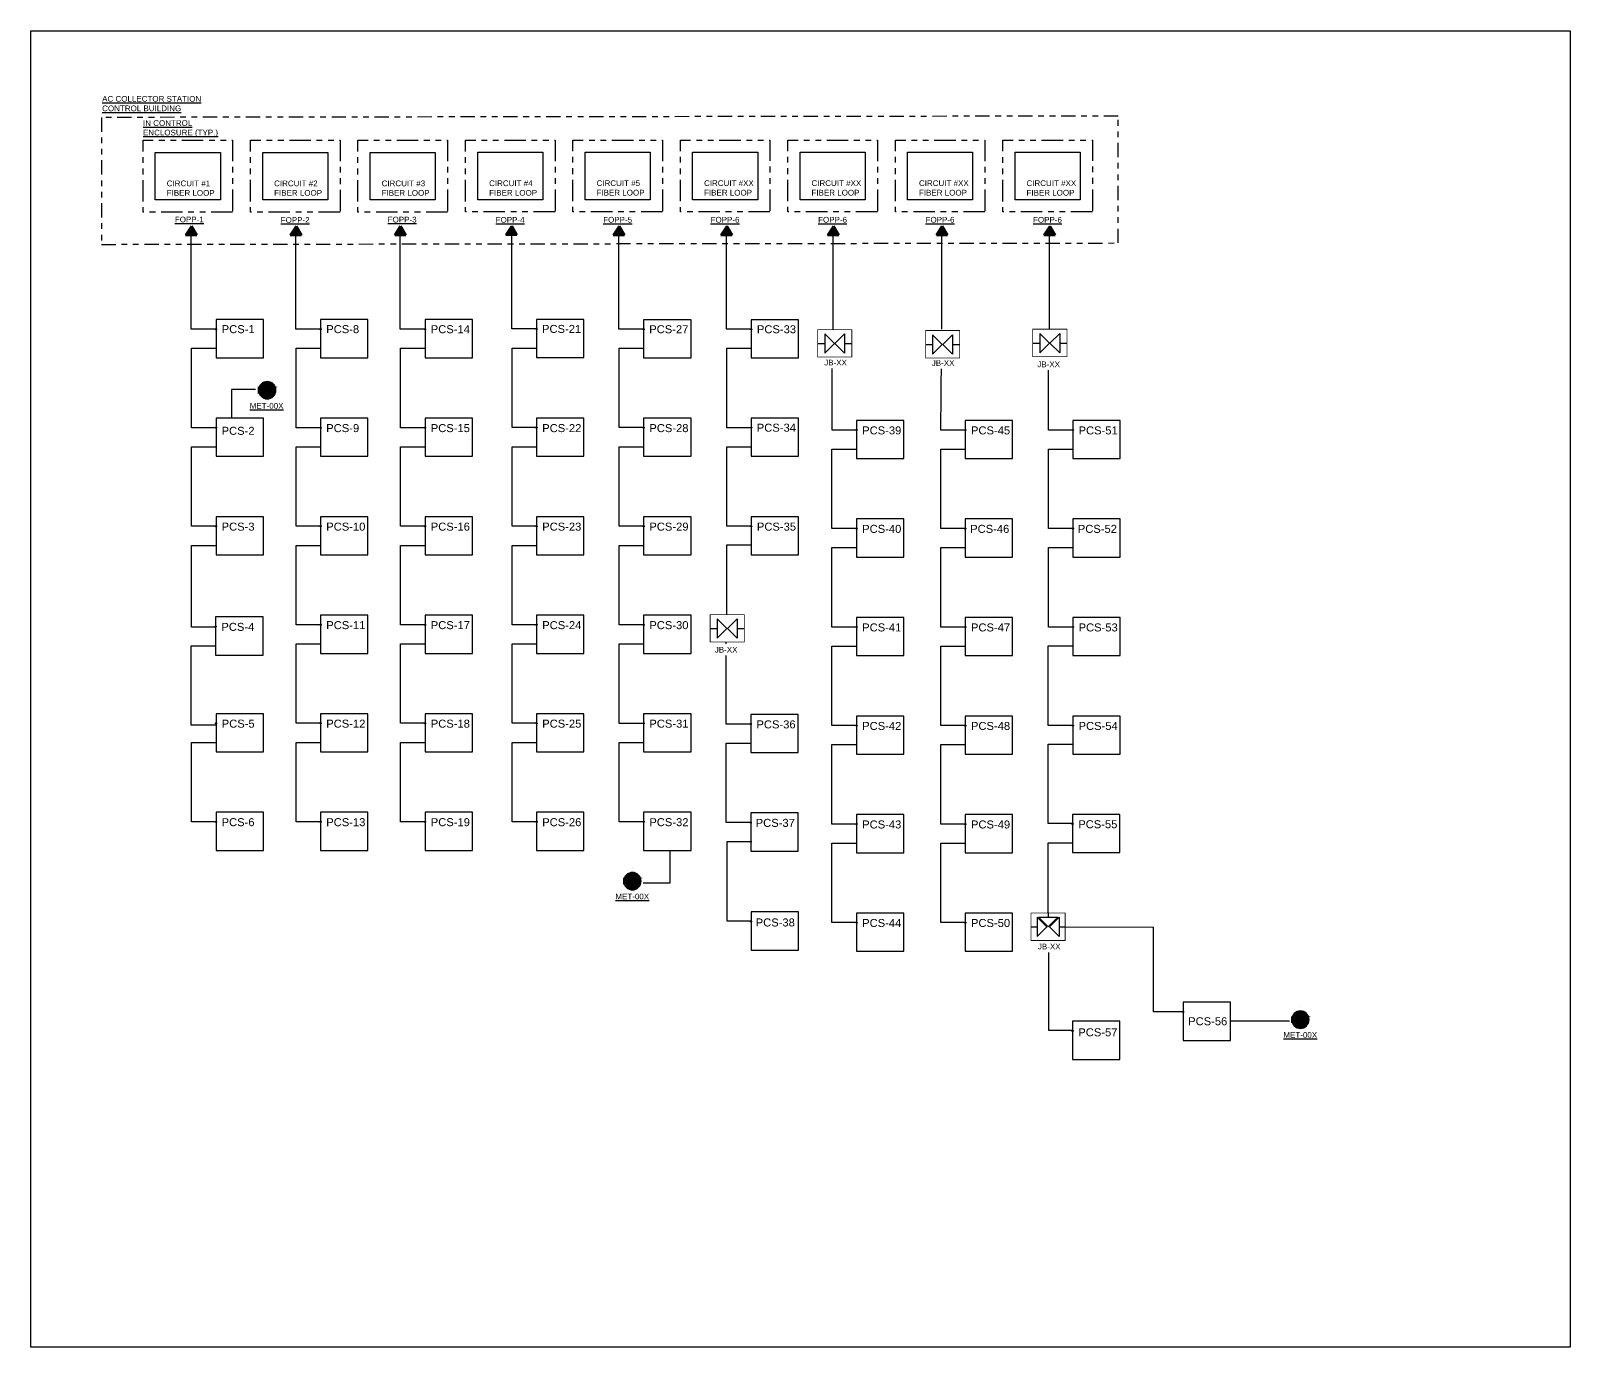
# Model space of a CAD drawing. Header units: feet. Extents: x -17 to 246, y -88 to 32.
# Drawn here: x 14.5 to 41.4, y -35.69 to -12.68 of the extents above; entities that cross this region are included whole.
import ezdxf
from ezdxf.enums import TextEntityAlignment as Align

# ---------------------------------------------------------------- set-up
doc = ezdxf.new("R2010")
doc.units = ezdxf.units.FT
doc.header["$MEASUREMENT"] = 0
doc.set_wipeout_variables(frame=1)
for name, pattern in [('DASHED2', [0.375, 0.25, -0.125]), ('PHANTOM', [0.5, 0.25, -0.05, 0.05, -0.05, 0.05, -0.05]), ('PHANTOM2', [1.25, 0.625, -0.125, 0.125, -0.125, 0.125, -0.125]), ('PHANTOM4', [0.6875, 0.3125, 0.0625, -0.0625, 0.0625, -0.0625, 0.0625, -0.0625])]:
    doc.linetypes.add(name, pattern=pattern)
for name, color, linetype in [('E-1LIN', 4, 'Continuous'), ('E-1LIN-EQPM-ENCL', 8, 'PHANTOM2'), ('E-CABL-FO-6_STND', 121, 'FIBER_OPTIC_6 STRAND'), ('E-DASH', 11, 'PHANTOM4'), ('E-EQPM', 5, 'Continuous'), ('E-TXT', 7, 'Continuous'), ('G-ANNO-TEXT', 1, 'Continuous')]:
    doc.layers.add(name, color=color, linetype=linetype)
doc.layers.add('PV-PCS BOUNDARY', color=224, linetype='DASHED2', lineweight=90)
doc.styles.add('NEI-A', font='arial.ttf')
doc.styles.get("Standard").update_dxf_attribs({"font": 'arial.ttf'})
doc.linetypes.add('FIBER_OPTIC_6 STRAND', pattern='A,0.2,-0.05,0,-0.05,0.2,-0.15,["FO",Standard,S=0.1,R=0,X=-0.04,Y=-0.05],-0.25,0.2,-0.05,0,-0.05', length=1.2)

# ---------------------------------------------------------------- blocks, each defined once
blk = doc.blocks.new('*U25')
at = {"linetype": 'Continuous'}
blk.add_lwpolyline([(0.828, 0.167), (0, 0.167), (0, -0.5), (0.828, -0.5)], close=True, dxfattribs=at)
at = {"layer": 'Defpoints', "linetype": 'DASHED2'}
blk.add_circle((0, 0), 0.01, dxfattribs=at)
blk = doc.blocks.new('ARROW')
h = blk.add_hatch()
h.set_pattern_fill('ANSI31', color=256)
h.paths.add_polyline_path([(0, 0), (-0.074, -0.114), (0.066, -0.114)])
h = blk.add_hatch(color=256)
h.dxf.hatch_style = 1
h.paths.add_polyline_path([(0, 0), (-0.074, -0.114), (0.066, -0.114)])
blk.add_lwpolyline([(0, 0), (-0.074, -0.114), (0.066, -0.114), (0, 0)], close=True)
blk = doc.blocks.new('2-WAY FIBER SPLICE')
blk.add_wipeout([(-0.297, 0.24), (0.299, 0.239), (0.298, -0.24), (-0.294, -0.235), (-0.299, -0.236)])
at = {"layer": 'E-1LIN'}
for p, q in [((-0.298, 0.002), (-0.174, 0.002)), ((-0.174, 0.171), (-0.174, -0.167)), ((-0.174, 0.171), (-0.005, 0.002)), ((-0.174, -0.167), (-0.005, 0.002)), ((0.174, 0.171), (0.004, 0.002)), ((0.174, -0.167), (0.004, 0.002)), ((0.174, 0.171), (0.174, -0.167)), ((0.174, 0.002), (0.3, 0.002))]:
    blk.add_line(p, q, dxfattribs=at)
at = {"layer": 'E-1LIN-EQPM-ENCL', "linetype": 'Continuous', "const_width": 0.0135}
blk.add_lwpolyline([(-0.297, -0.235), (0.3, -0.235), (0.3, 0.245), (-0.297, 0.245)], close=True, dxfattribs=at)
blk = doc.blocks.new('3-WAY FIBER SPLICE')
blk.add_wipeout([(-0.297, 0.24), (0.299, 0.239), (0.298, -0.24), (-0.294, -0.235), (-0.299, -0.236)])
at = {"layer": 'E-1LIN'}
for p, q in [((-0.298, 0.002), (-0.191, 0.002)), ((-0.191, 0.171), (-0.191, -0.167)), ((-0.191, 0.171), (-0.022, 0.002)), ((-0.191, -0.167), (-0.022, 0.002)), ((-0.168, 0.171), (0.171, 0.171)), ((-0.168, 0.171), (0.001, 0.002)), ((0.001, 0.245), (0.001, 0.171)), ((0.171, 0.171), (0.001, 0.002)), ((0.193, 0.171), (0.024, 0.002)), ((0.193, -0.167), (0.024, 0.002)), ((0.193, 0.171), (0.193, -0.167)), ((0.193, 0.002), (0.3, 0.002))]:
    blk.add_line(p, q, dxfattribs=at)
at = {"layer": 'E-1LIN-EQPM-ENCL', "linetype": 'Continuous', "const_width": 0.0135}
blk.add_lwpolyline([(-0.297, -0.235), (0.3, -0.235), (0.3, 0.245), (-0.297, 0.245)], close=True, dxfattribs=at)
blk = doc.blocks.new('*U39')
h = blk.add_hatch(color=255)
h.dxf.hatch_style = 1
edge = h.paths.add_edge_path()
edge.add_arc((0, 0), 0.15625, 0, 360)
at = {"layer": 'Defpoints', "color": 2}
for p, q in [((0, 0.24375), (0, 0.24375)), ((0, -0.24375), (0, -0.24375))]:
    blk.add_line(p, q, dxfattribs=at)
at = {"layer": 'G-ANNO-TEXT', "linetype": 'Continuous'}
blk.add_circle((0, 0), 0.15625, dxfattribs=at)
at = {"layer": 'G-ANNO-TEXT', "style": 'NEI-A'}
blk.add_attdef('PV_LEGEND_CALLOUT', text='', height=0.125, dxfattribs=at).set_placement((0, 0), align=Align.MIDDLE_CENTER)
blk.add_attdef('PV_LEGEND_DESCRIPTION', text='', height=0.1, dxfattribs=at).set_placement((0.625, 0), align=Align.MIDDLE_LEFT)
blk = doc.blocks.new('*U40')
h = blk.add_hatch(color=255)
h.dxf.hatch_style = 1
edge = h.paths.add_edge_path()
edge.add_arc((0, 0), 0.15625, 0, 360)
at = {"layer": 'Defpoints', "color": 2}
for p, q in [((0, 0.24375), (0, 0.24375)), ((0, -0.24375), (0, -0.24375))]:
    blk.add_line(p, q, dxfattribs=at)
at = {"layer": 'G-ANNO-TEXT', "linetype": 'Continuous'}
blk.add_circle((0, 0), 0.15625, dxfattribs=at)
at = {"layer": 'G-ANNO-TEXT', "style": 'NEI-A'}
blk.add_attdef('PV_LEGEND_CALLOUT', text='', height=0.125, dxfattribs=at).set_placement((0, 0), align=Align.MIDDLE_CENTER)
blk.add_attdef('PV_LEGEND_DESCRIPTION', text='', height=0.1, dxfattribs=at).set_placement((0.625, 0), align=Align.MIDDLE_LEFT)
blk = doc.blocks.new('*U41')
h = blk.add_hatch(color=255)
h.dxf.hatch_style = 1
edge = h.paths.add_edge_path()
edge.add_arc((0, 0), 0.15625, 0, 360)
at = {"layer": 'Defpoints', "color": 2}
for p, q in [((0, 0.24375), (0, 0.24375)), ((0, -0.24375), (0, -0.24375))]:
    blk.add_line(p, q, dxfattribs=at)
at = {"layer": 'G-ANNO-TEXT', "linetype": 'Continuous'}
blk.add_circle((0, 0), 0.15625, dxfattribs=at)
at = {"layer": 'G-ANNO-TEXT', "style": 'NEI-A'}
blk.add_attdef('PV_LEGEND_CALLOUT', text='', height=0.125, dxfattribs=at).set_placement((0, 0), align=Align.MIDDLE_CENTER)
blk.add_attdef('PV_LEGEND_DESCRIPTION', text='', height=0.1, dxfattribs=at).set_placement((0.625, 0), align=Align.MIDDLE_LEFT)

msp = doc.modelspace()

# ---------------------------------------------------------------- linework, layer by layer
at = {"layer": 'Defpoints', "color": 5}
msp.add_lwpolyline([(14.495, -12.676), (41.404, -12.676), (41.404, -35.686), (14.495, -35.686)], close=True, dxfattribs=at)
at = {"layer": 'E-CABL-FO-6_STND', "ltscale": 0.8, "flags": 128}
for points in [[(17.733, -17.892), (17.301, -17.892), (17.3, -16.249)], [(19.56, -17.892), (19.128, -17.892), (19.127, -16.249)], [(21.387, -17.892), (20.955, -17.892), (20.954, -16.249)], [(23.335, -17.888), (22.902, -17.888), (22.902, -16.245)], [(25.208, -17.892), (24.776, -17.892), (24.775, -16.249)], [(27.088, -17.892), (26.656, -17.892), (26.655, -16.249)], [(28.52, -17.892), (28.52, -16.249)], [(30.422, -17.892), (30.422, -16.248)], [(32.303, -17.892), (32.303, -16.249)], [(17.733, -19.614), (17.306, -19.614), (17.306, -18.225), (17.733, -18.225)], [(19.56, -19.614), (19.133, -19.614), (19.133, -18.225), (19.56, -18.225)], [(21.387, -19.614), (20.96, -19.614), (20.96, -18.225), (21.387, -18.225)], [(23.335, -19.61), (22.908, -19.61), (22.908, -18.221), (23.335, -18.221)], [(25.208, -19.61), (24.781, -19.61), (24.781, -18.221), (25.208, -18.221)], [(27.088, -19.614), (26.661, -19.614), (26.661, -18.225), (27.088, -18.225)], [(28.928, -19.654), (28.501, -19.654), (28.501, -18.372)], [(30.83, -19.654), (30.404, -19.654), (30.415, -18.397)], [(32.711, -19.654), (32.285, -19.654), (32.285, -18.525)], [(18.423, -18.947), (18.004, -18.947), (18.004, -19.448)], [(17.733, -21.337), (17.306, -21.337), (17.306, -19.948), (17.733, -19.948)], [(19.56, -21.337), (19.133, -21.337), (19.133, -19.948), (19.56, -19.948)], [(21.387, -21.337), (20.96, -21.337), (20.96, -19.948), (21.387, -19.948)], [(23.335, -21.337), (22.908, -21.337), (22.908, -19.948), (23.335, -19.948)], [(25.208, -21.337), (24.781, -21.337), (24.781, -19.948), (25.208, -19.948)], [(27.088, -21.337), (26.661, -21.337), (26.661, -19.948), (27.088, -19.948)], [(28.928, -21.376), (28.5, -21.376), (28.5, -19.987), (28.928, -19.987)], [(30.83, -21.376), (30.403, -21.376), (30.403, -19.987), (30.83, -19.987)], [(32.711, -21.376), (32.284, -21.376), (32.284, -19.987), (32.711, -19.987)], [(17.727, -23.098), (17.306, -23.102), (17.306, -21.67), (17.733, -21.67)], [(19.56, -23.059), (19.133, -23.059), (19.133, -21.67), (19.56, -21.67)], [(21.387, -23.059), (20.96, -23.059), (20.96, -21.67), (21.387, -21.67)], [(23.335, -23.059), (22.908, -23.059), (22.908, -21.67), (23.335, -21.67)], [(25.208, -23.059), (24.781, -23.059), (24.781, -21.67), (25.208, -21.67)], [(26.665, -22.88), (26.661, -21.664), (27.088, -21.664)], [(28.928, -23.098), (28.5, -23.098), (28.5, -21.71), (28.928, -21.71)], [(30.83, -23.098), (30.403, -23.098), (30.403, -21.71), (30.83, -21.71)], [(32.711, -23.098), (32.284, -23.098), (32.284, -21.71), (32.711, -21.71)], [(19.56, -24.781), (19.133, -24.781), (19.133, -23.392), (19.56, -23.392)], [(21.387, -24.781), (20.96, -24.781), (20.96, -23.392), (21.387, -23.392)], [(23.335, -24.781), (22.908, -24.781), (22.908, -23.392), (23.335, -23.392)], [(25.208, -24.782), (24.781, -24.782), (24.781, -23.393), (25.208, -23.393)], [(27.08, -24.793), (26.653, -24.793), (26.653, -23.369)], [(17.727, -24.813), (17.299, -24.813), (17.299, -23.424), (17.727, -23.424)], [(28.928, -24.821), (28.5, -24.821), (28.5, -23.432), (28.928, -23.432)], [(30.83, -24.821), (30.403, -24.821), (30.403, -23.432), (30.83, -23.432)], [(32.705, -24.817), (32.278, -24.817), (32.278, -23.428), (32.705, -23.428)], [(17.733, -26.503), (17.306, -26.503), (17.306, -25.114), (17.733, -25.114)], [(19.56, -26.503), (19.133, -26.503), (19.133, -25.114), (19.56, -25.114)], [(21.387, -26.503), (20.96, -26.503), (20.96, -25.114), (21.387, -25.114)], [(23.335, -26.503), (22.908, -26.503), (22.908, -25.114), (23.335, -25.114)], [(25.208, -26.503), (24.781, -26.503), (24.781, -25.114), (25.208, -25.114)], [(27.08, -26.515), (26.653, -26.515), (26.653, -25.126), (27.08, -25.126)], [(28.928, -26.543), (28.5, -26.543), (28.5, -25.154), (28.928, -25.154)], [(30.83, -26.543), (30.403, -26.543), (30.403, -25.154), (30.83, -25.154)], [(32.709, -26.534), (32.281, -26.534), (32.281, -25.145), (32.709, -25.145)], [(27.097, -28.238), (26.67, -28.238), (26.67, -26.849), (27.097, -26.849)], [(28.928, -28.265), (28.5, -28.265), (28.5, -26.876), (28.928, -26.876)], [(30.83, -28.265), (30.403, -28.265), (30.403, -26.876), (30.83, -26.876)], [(32.278, -28.091), (32.278, -26.872), (32.705, -26.872)], [(25.202, -27.569), (25.67, -27.569), (25.67, -27.003)], [(32.575, -28.34), (34.119, -28.342)], [(34.62, -29.825), (34.119, -29.825), (34.119, -28.342)], [(32.717, -30.151), (32.29, -30.151), (32.29, -28.58)], [(35.466, -29.98), (36.495, -29.981)]]:
    msp.add_lwpolyline(points, dxfattribs=at)
at = {"layer": 'E-DASH', "flags": 128}
for points in [[(18.023, -15.844), (16.457, -15.844), (16.457, -14.589), (18.023, -14.589)], [(21.78, -15.844), (20.214, -15.844), (20.214, -14.589), (21.78, -14.589)], [(23.659, -15.842), (22.093, -15.842), (22.093, -14.588), (23.659, -14.588)], [(25.537, -15.84), (23.972, -15.84), (23.972, -14.586), (25.537, -14.586)], [(27.416, -15.84), (25.85, -15.84), (25.85, -14.586), (27.416, -14.586)], [(29.294, -15.84), (27.729, -15.84), (27.729, -14.586), (29.294, -14.586)], [(31.173, -15.84), (29.608, -15.84), (29.608, -14.586), (31.173, -14.586)], [(33.052, -15.841), (31.486, -15.841), (31.486, -14.586), (33.052, -14.586)]]:
    msp.add_lwpolyline(points, close=True, dxfattribs=at)
at = {"layer": 'E-EQPM', "color": 5, "flags": 128}
for points in [[(23.444, -15.631), (22.307, -15.631), (22.307, -14.799), (23.444, -14.799)], [(25.323, -15.629), (24.186, -15.629), (24.186, -14.797), (25.323, -14.797)], [(27.202, -15.629), (26.064, -15.629), (26.064, -14.797), (27.202, -14.797)], [(29.08, -15.629), (27.943, -15.629), (27.943, -14.797), (29.08, -14.797)], [(30.959, -15.629), (29.822, -15.629), (29.822, -14.797), (30.959, -14.797)], [(32.837, -15.63), (31.7, -15.63), (31.7, -14.798), (32.837, -14.798)], [(17.809, -15.633), (16.671, -15.633), (16.671, -14.801), (17.809, -14.801)], [(19.687, -15.633), (18.55, -15.633), (18.55, -14.801), (19.687, -14.801)], [(21.566, -15.633), (20.429, -15.633), (20.429, -14.801), (21.566, -14.801)]]:
    msp.add_lwpolyline(points, close=True, dxfattribs=at)
at = {"layer": 'E-TXT', "color": 253, "linetype": 'PHANTOM'}
msp.add_lwpolyline([(15.731, -16.409), (33.505, -16.385), (33.505, -14.167), (15.731, -14.19)], close=True, dxfattribs=at)

# ---------------------------------------------------------------- block references
at = {"layer": 'E-1LIN-EQPM-ENCL'}
for p in [(17.733, -17.892), (19.56, -17.892), (21.387, -17.892), (23.335, -17.888), (25.208, -17.894), (27.088, -17.894), (17.733, -19.614), (19.56, -19.614), (21.387, -19.614), (23.335, -19.614), (25.208, -19.614), (27.088, -19.614), (28.928, -19.654), (30.83, -19.654), (32.711, -19.654), (17.733, -21.337), (19.56, -21.337), (21.387, -21.337), (23.335, -21.337), (25.208, -21.337), (27.088, -21.337), (28.928, -21.376), (30.83, -21.376), (32.711, -21.376), (17.727, -23.088), (19.56, -23.059), (21.387, -23.059), (23.335, -23.059), (25.208, -23.059), (28.928, -23.098), (30.83, -23.098), (32.711, -23.098), (17.733, -24.781), (19.56, -24.781), (21.387, -24.781), (23.335, -24.781), (25.208, -24.781), (27.08, -24.793), (28.928, -24.821), (30.83, -24.821), (32.711, -24.821), (17.733, -26.503), (19.56, -26.503), (21.387, -26.503), (23.335, -26.503), (25.208, -26.503), (27.08, -26.515), (28.928, -26.543), (30.83, -26.543), (32.705, -26.539), (27.085, -28.245), (28.928, -28.265), (30.83, -28.265), (34.638, -29.824), (32.705, -30.157)]:
    msp.add_blockref('*U25', p, dxfattribs=at)
at = {"layer": 'G-ANNO-TEXT'}
ref = msp.add_blockref('*U39', (18.628, -18.958), dxfattribs=dict(at, xscale=-0.9720000292433572, yscale=0.9720000292433572, zscale=0.9720000292433572, rotation=180))
ref.add_attrib('PV_LEGEND_CALLOUT', 'MET', dxfattribs={"height": 0.1215, "style": 'NEI-A'}).set_placement((18.628, -18.958), align=Align.MIDDLE_CENTER)
ref = msp.add_blockref('*U41', (25.012, -27.54), dxfattribs=dict(at, xscale=-0.9720000292433572, yscale=0.9720000292433572, zscale=0.9720000292433572, rotation=180))
ref.add_attrib('PV_LEGEND_CALLOUT', 'MET', dxfattribs={"height": 0.1215, "style": 'NEI-A'}).set_placement((25.012, -27.54), align=Align.MIDDLE_CENTER)
ref = msp.add_blockref('*U40', (36.689, -29.961), dxfattribs=dict(at, xscale=-0.9720000292433572, yscale=0.9720000292433572, zscale=0.9720000292433572, rotation=180))
ref.add_attrib('PV_LEGEND_CALLOUT', 'MET', dxfattribs={"height": 0.1215, "style": 'NEI-A'}).set_placement((36.689, -29.961), align=Align.MIDDLE_CENTER)
at = {"layer": 'PV-PCS BOUNDARY', "xscale": 1.39854621569094, "yscale": 1.39854621569094, "zscale": 1.39854621569094}
for p in [(17.306, -16.089), (19.133, -16.089), (20.96, -16.089), (22.902, -16.085), (24.781, -16.089), (26.661, -16.089), (28.526, -16.089), (30.428, -16.089), (32.309, -16.089)]:
    msp.add_blockref('ARROW', p, dxfattribs=at)

# ---------------------------------------------------------------- texts
at = {"layer": 'G-ANNO-TEXT', "style": 'NEI-A'}
for s, width, gutter_width, heights, insert, char_height, attachment_point in [('\\pxql;{\\LAC COLLECTOR STATION CONTROL BUILDING}', 1.85756, 0.547, [0.383], (16.672, -13.815), 0.1, 2), ('PCS-1', 0.4444, 0.467, [0], (17.833, -17.892), 0.1399, 4), ('PCS-8', 0.4444, 0.467, [0], (19.66, -17.892), 0.1399, 4), ('PCS-14', 0.4444, 0.467, [0.145], (21.487, -17.893), 0.1399, 4), ('PCS-21', 0.4444, 0.467, [0.145], (23.432, -17.888), 0.1399, 4), ('PCS-27', 0.4444, 0.467, [0.145], (25.306, -17.894), 0.1399, 4), ('PCS-33', 0.4444, 0.467, [0.145], (27.188, -17.894), 0.1399, 4), ('PCS-2', 0.4444, 0.467, [0], (17.831, -19.669), 0.1399, 4), ('PCS-9', 0.4444, 0.467, [0], (19.66, -19.622), 0.1399, 4), ('PCS-15', 0.4444, 0.467, [0.145], (21.487, -19.622), 0.1399, 4), ('PCS-22', 0.4444, 0.467, [0.145], (23.435, -19.622), 0.1399, 4), ('PCS-28', 0.4444, 0.467, [0.145], (25.308, -19.622), 0.1399, 4), ('PCS-34', 0.4444, 0.467, [0.145], (27.186, -19.615), 0.1399, 4), ('PCS-39', 0.4444, 0.467, [0.145], (29.028, -19.662), 0.1399, 4), ('PCS-45', 0.4444, 0.467, [0.145], (30.93, -19.662), 0.1399, 4), ('PCS-51', 0.4444, 0.467, [0.145], (32.811, -19.662), 0.1399, 4), ('PCS-3', 0.4444, 0.467, [0], (17.831, -21.344), 0.1399, 4), ('PCS-10', 0.4444, 0.467, [0], (19.66, -21.344), 0.1399, 4), ('PCS-16', 0.4444, 0.467, [0.145], (21.487, -21.344), 0.1399, 4), ('PCS-23', 0.4444, 0.467, [0.145], (23.435, -21.344), 0.1399, 4), ('PCS-29', 0.4444, 0.467, [0.145], (25.308, -21.344), 0.1399, 4), ('PCS-35', 0.4444, 0.467, [0.145], (27.188, -21.344), 0.1399, 4), ('PCS-40', 0.4444, 0.467, [0.145], (29.028, -21.383), 0.1399, 4), ('PCS-46', 0.4444, 0.467, [0.145], (30.916, -21.383), 0.1399, 4), ('PCS-52', 0.4444, 0.467, [0.145], (32.797, -21.383), 0.1399, 4), ('PCS-4', 0.4444, 0.467, [0], (17.827, -23.096), 0.1399, 4), ('PCS-11', 0.4444, 0.467, [0], (19.66, -23.066), 0.1399, 4), ('PCS-17', 0.4444, 0.467, [0.145], (21.487, -23.066), 0.1399, 4), ('PCS-24', 0.4444, 0.467, [0.145], (23.435, -23.066), 0.1399, 4), ('PCS-30', 0.4444, 0.467, [0.145], (25.308, -23.066), 0.1399, 4), ('PCS-41', 0.4444, 0.467, [0.145], (29.028, -23.106), 0.1399, 4), ('PCS-47', 0.4444, 0.467, [0.145], (30.93, -23.106), 0.1399, 4), ('PCS-53', 0.4444, 0.467, [0.145], (32.811, -23.106), 0.1399, 4), ('PCS-5', 0.4444, 0.467, [0], (17.833, -24.788), 0.1399, 4), ('PCS-12', 0.4444, 0.467, [0], (19.66, -24.788), 0.1399, 4), ('PCS-18', 0.4444, 0.467, [0.145], (21.487, -24.788), 0.1399, 4), ('PCS-25', 0.4444, 0.467, [0.145], (23.435, -24.788), 0.1399, 4), ('PCS-31', 0.4444, 0.467, [0.145], (25.308, -24.788), 0.1399, 4), ('PCS-36', 0.4444, 0.467, [0.145], (27.18, -24.801), 0.1399, 4), ('PCS-42', 0.4444, 0.467, [0.145], (29.028, -24.828), 0.1399, 4), ('PCS-48', 0.4444, 0.467, [0.145], (30.93, -24.828), 0.1399, 4), ('PCS-54', 0.4444, 0.467, [0.145], (32.811, -24.828), 0.1399, 4), ('PCS-6', 0.4444, 0.467, [0], (17.831, -26.51), 0.1399, 4), ('PCS-13', 0.4444, 0.467, [0.145], (19.66, -26.51), 0.1399, 4), ('PCS-19', 0.4444, 0.467, [0.145], (21.487, -26.51), 0.1399, 4), ('PCS-26', 0.4444, 0.467, [0.145], (23.435, -26.51), 0.1399, 4), ('PCS-32', 0.4444, 0.467, [0.145], (25.308, -26.51), 0.1399, 4), ('PCS-37', 0.4444, 0.467, [0.145], (27.167, -26.522), 0.1399, 4), ('PCS-43', 0.4444, 0.467, [0.145], (29.028, -26.55), 0.1399, 4), ('PCS-49', 0.4444, 0.467, [0.145], (30.93, -26.55), 0.1399, 4), ('PCS-55', 0.4444, 0.467, [0.145], (32.805, -26.546), 0.1399, 4), ('PCS-38', 0.4444, 0.467, [0.145], (27.167, -28.263), 0.1399, 4), ('PCS-44', 0.4444, 0.467, [0.145], (29.028, -28.272), 0.1399, 4), ('PCS-50', 0.4444, 0.467, [0.145], (30.93, -28.272), 0.1399, 4), ('PCS-57', 0.4444, 0.467, [0.145], (32.806, -30.183), 0.1399, 4), ('PCS-56', 0.4444, 0.467, [0.145], (34.726, -29.99), 0.1399, 4)]:
    msp.add_mtext_dynamic_manual_height_columns(s, width=width, gutter_width=gutter_width, heights=heights, dxfattribs=dict(at, insert=insert, char_height=char_height, attachment_point=attachment_point))
at = {"layer": 'G-ANNO-TEXT', "char_height": 0.1, "style": 'NEI-A'}
for s, insert, width, attachment_point in [('{\\LIN CONTROL ENCLOSURE (TYP.)}', (16.457, -14.535), 1.56549, 7), ('CIRCUIT #1 FIBER LOOP', (16.871, -15.427), 1.15565, 4), ('CIRCUIT #2\\PFIBER LOOP', (18.749, -15.427), 1.15565, 4), ('CIRCUIT #3 FIBER LOOP', (20.628, -15.427), 1.15565, 4), ('CIRCUIT #4 FIBER LOOP', (22.507, -15.425), 1.15565, 4), ('CIRCUIT #5 FIBER LOOP', (24.385, -15.423), 1.15565, 4), ('CIRCUIT #XX FIBER LOOP', (26.264, -15.423), 1.15565, 4), ('CIRCUIT #XX FIBER LOOP', (28.142, -15.423), 1.15565, 4), ('CIRCUIT #XX FIBER LOOP', (30.021, -15.423), 1.15565, 4), ('CIRCUIT #XX FIBER LOOP', (31.9, -15.424), 1.15565, 4), ('{\\LMET-00X}', (18.618, -19.182), 0.27972, 2)]:
    msp.add_mtext(s, dxfattribs=dict(at, insert=insert, width=width, attachment_point=attachment_point))
at = {"layer": 'G-ANNO-TEXT', "char_height": 0.1, "attachment_point": 2, "style": 'NEI-A'}
for insert in [(25.009, -27.758), (36.686, -30.178)]:
    msp.add_mtext('{\\LMET-00X}', dxfattribs=dict(at, insert=insert))

# ---------------------------------------------------------------- next in the draw order: texts
at = {"layer": 'G-ANNO-TEXT', "insert": (17.266, -16.026), "char_height": 0.1, "attachment_point": 8, "style": 'NEI-A', "bg_fill": 2}
msp.add_mtext_dynamic_manual_height_columns('{\\LFOPP-1}', width=2.04003, gutter_width=0.547, heights=[0], dxfattribs=at)
at = {"layer": 'G-ANNO-TEXT', "char_height": 0.1, "style": 'NEI-A', "bg_fill": 3, "box_fill_scale": 1.5, "bg_fill_color": 256, "bg_fill_transparency": 0}
for s, width, heights, insert, attachment_point in [('{\\LFOPP-3}', 0.92895, [0], (20.987, -16.028), 8), ('{\\LFOPP-4}', 1.5459, [0], (22.874, -16.032), 8), ('{\\LFOPP-5}', 1.58333, [0], (24.753, -16.03), 8), ('{\\LFOPP-6}', 1.61507, [0], (26.631, -16.03), 8), ('{\\LFOPP-6}', 1.61507, [0], (28.51, -16.03), 8), ('{\\LFOPP-6}', 1.61507, [0], (30.389, -16.03), 8), ('{\\LFOPP-6}', 1.61507, [0], (32.267, -16.031), 8), ('JB-XX', 0.59251, [0.0517], (28.563, -18.476), 5), ('JB-XX', 0.59251, [0.0517], (30.443, -18.484), 5), ('JB-XX', 0.78443, [0], (32.288, -18.507), 5), ('JB-XX', 0.78443, [0], (26.65, -23.495), 5), ('JB-XX', 0.59251, [0.0517], (32.298, -28.683), 5)]:
    msp.add_mtext_dynamic_manual_height_columns(s, width=width, gutter_width=0.547, heights=heights, dxfattribs=dict(at, insert=insert, attachment_point=attachment_point))

# ---------------------------------------------------------------- next in the draw order: linework, layer by layer
at = {"layer": 'E-DASH', "flags": 128}
msp.add_lwpolyline([(19.901, -15.844), (18.336, -15.844), (18.336, -14.589), (19.901, -14.589)], close=True, dxfattribs=at)

# ---------------------------------------------------------------- next in the draw order: block references
for name, p in [('2-WAY FIBER SPLICE', (28.547, -18.144)), ('2-WAY FIBER SPLICE', (30.434, -18.159)), ('2-WAY FIBER SPLICE', (32.307, -18.137)), ('2-WAY FIBER SPLICE', (26.668, -23.125)), ('3-WAY FIBER SPLICE', (32.277, -28.343))]:
    msp.add_blockref(name, p)

# ---------------------------------------------------------------- next in the draw order: texts
at = {"layer": 'G-ANNO-TEXT', "insert": (19.117, -16.034), "char_height": 0.1, "attachment_point": 8, "style": 'NEI-A', "bg_fill": 3, "box_fill_scale": 1.5, "bg_fill_color": 256, "bg_fill_transparency": 0}
msp.add_mtext_dynamic_manual_height_columns('{\\LFOPP-2}', width=1.55525, gutter_width=0.547, heights=[0], dxfattribs=at)

doc.saveas('drawing.dxf')
